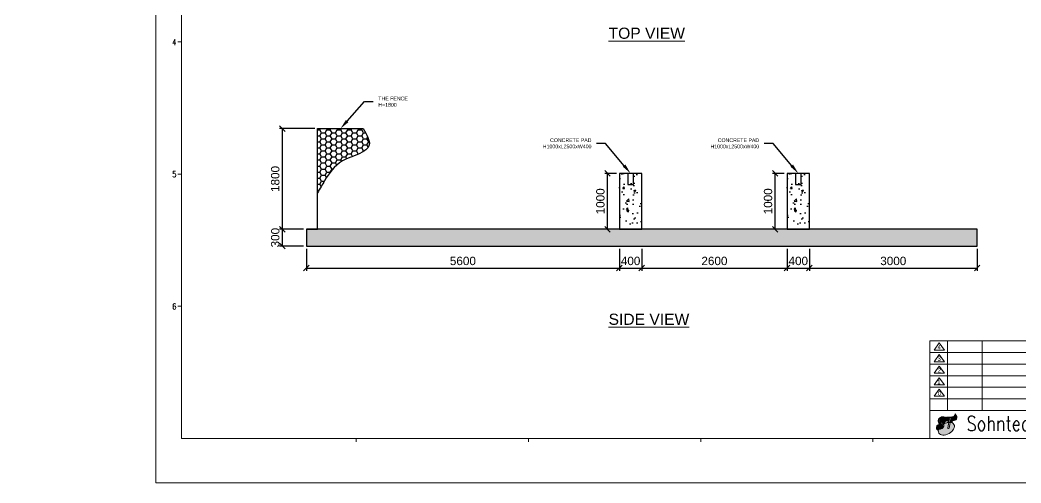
# Model space of a CAD drawing. Extents: x -1041800 to 1211622, y -13029 to 106851.
# Drawn here: x 70369 to 88278, y 87287 to 95569 of the extents above; entities that cross this region are included whole.
import ezdxf
from ezdxf import colors
from ezdxf.entities.mleader import LeaderData, LeaderLine
from ezdxf.enums import TextEntityAlignment as Align
from ezdxf.math import Vec2, Vec3

# ---------------------------------------------------------------- set-up
doc = ezdxf.new("R2010")
doc.units = 0
doc.header["$MEASUREMENT"] = 0
doc.layers.get('0').update_dxf_attribs({"lineweight": 5})
doc.layers.add('VAN', color=7, linetype='Continuous')
doc.styles.add('ROMANT', font='ROMANT', dxfattribs={"width": 0.8, "height": 3})
doc.styles.get("Standard").update_dxf_attribs({"font": 'arial.ttf'})
doc.styles.add('Style-ENGINEERING_2', font='ENGINEERING.shx')
doc.styles.add('TBOX', font='romans.shx', dxfattribs={"width": 0.75})
doc.dimstyles.new('TL100', dxfattribs={"dimscale": 0, "dimtxt": 200, "dimasz": 100, "dimexe": 50, "dimexo": 50, "dimgap": 50, "dimtad": 1, "dimdec": 0, "dimtxsty": 'Standard', "dimblk": 'OBLIQUE', "dimcen": 2.5, "dimclrd": 6, "dimclre": 6, "dimclrt": 3, "dimadec": 0, "dimazin": 0, "dimtfac": 1, "dimtdec": 0, "dimtmove": 0, "dimatfit": 3, "dimldrblk": 'OBLIQUE', "dimfxl": 1, "dimarcsym": 0})
pattern_1 = [(50, (-412392.5, -213941.18), (358.63009, -31.37607), [37.5, -412.5]), (355, (-412392.5, -213941.2), (-69.37567, 376.09607), [30, -330]), (100.451444, (-412362.6, -213943.8), (289.25442, 344.72), [31.8701, -350.57106]), (46.1842, (-412392.5, -213841.2), (533.62067, -82.75964), [56.25, -618.75]), (96.63564, (-412348, -213848.1), (467.33097, 487.0593), [47.80517, -525.8569]), (351.18416, (-412392.5, -213841.2), (467.33097, 487.0593), [45, -495]), (21, (-412342.5, -213866.18), (298.45353, -201.30945), [37.5, -412.5]), (326, (-412342.5, -213866.2), (121.65767, 362.57502), [30, -330]), (71.451445, (-412317.62, -213882.96), (420.11119, 161.26558), [31.8701, -350.57106]), (37.5, (-412392.49, -213941.18), (6.079928, 166.446927), [0, -326, 0, -335, 0, -331.25]), (7.5, (-412392.49, -213941.18), (131.53477, 197.205856), [0, -191, 0, -318.5, 0, -126.25]), (327.5, (-412503.99, -213941.18), (266.911218, -11.277436), [0, -125, 0, -390, 0, -517.5]), (317.5, (-412554, -213941.18), (291.593085, 50.05249), [0, -162.5, 0, -259, 0, -367.5])]

# ---------------------------------------------------------------- blocks, each defined once
blk = doc.blocks.new('A$C43E26FB3')
h = blk.add_hatch(color=5)
edge = h.paths.add_edge_path()
edge.add_ellipse((661, 424), major_axis=(505, 283), ratio=0.62369, start_angle=52.95588, end_angle=59.07497, ccw=False)
edge.add_line((824, 846), (867, 1081))
edge.add_line((867, 1081), (778, 1083))
edge.add_line((778, 1083), (723, 1081))
edge.add_line((723, 1081), (679, 1077))
edge.add_line((679, 1077), (653, 1062))
edge.add_line((653, 1062), (654, 1102))
edge.add_line((654, 1102), (647, 1116))
edge.add_line((647, 1116), (669, 1137))
edge.add_line((669, 1137), (698, 1142))
edge.add_line((698, 1142), (1047, 1143))
edge.add_line((1047, 1143), (1102, 1146))
edge.add_line((1102, 1146), (1149, 1154))
edge.add_line((1149, 1154), (1171, 1168))
edge.add_line((1171, 1168), (1193, 1188))
edge.add_line((1193, 1188), (1215, 1212))
edge.add_line((1215, 1212), (1228, 1237))
edge.add_line((1228, 1237), (1238, 1210))
edge.add_line((1238, 1210), (1238, 1189))
edge.add_line((1238, 1189), (1229, 1161))
edge.add_line((1229, 1161), (1212, 1134))
edge.add_line((1212, 1134), (1182, 1109))
edge.add_line((1182, 1109), (1153, 1094))
edge.add_line((1153, 1094), (1118, 1092))
edge.add_line((1118, 1092), (954, 1084))
edge.add_line((954, 1084), (913, 845))
edge.add_ellipse((661, 424), major_axis=(505, 283), ratio=0.62369, start_angle=26.39179, end_angle=42.57563, ccw=False)
edge.add_line((1035, 817), (1058, 957))
edge.add_line((1058, 957), (1134, 962))
edge.add_line((1134, 962), (1183, 968))
edge.add_line((1183, 968), (1234, 984))
edge.add_line((1234, 984), (1284, 1008))
edge.add_line((1284, 1008), (1303, 1033))
edge.add_line((1303, 1033), (1326, 1049))
edge.add_line((1326, 1049), (1344, 1085))
edge.add_line((1344, 1085), (1358, 1125))
edge.add_line((1358, 1125), (1360, 1159))
edge.add_line((1360, 1159), (1359, 1187))
edge.add_line((1359, 1187), (1350, 1225))
edge.add_line((1350, 1225), (1248, 1415))
edge.add_line((1248, 1415), (1216, 1329))
edge.add_line((1216, 1329), (1181, 1248))
edge.add_line((1181, 1248), (1131, 1211))
edge.add_line((1131, 1211), (1032, 1207))
edge.add_line((1032, 1207), (738, 1201))
edge.add_line((738, 1201), (692, 1201))
edge.add_line((692, 1201), (620, 1153))
edge.add_line((620, 1153), (619, 1155))
edge.add_line((619, 1155), (647, 1116))
edge.add_line((647, 1116), (654, 1102))
edge.add_line((654, 1102), (653, 1062))
edge.add_line((653, 1062), (643, 1029))
edge.add_line((643, 1029), (635, 987))
edge.add_line((635, 987), (588, 915))
edge.add_line((588, 915), (659, 932))
edge.add_line((659, 932), (723, 952))
edge.add_line((723, 952), (790, 952))
edge.add_line((790, 952), (769, 839))
h = blk.add_hatch(color=1)
edge = h.paths.add_edge_path()
edge.add_line((207, 734), (205, 737))
edge.add_line((205, 737), (111, 674))
edge.add_line((111, 674), (34, 617))
edge.add_line((34, 617), (0, 498))
edge.add_line((0, 498), (14, 429))
edge.add_line((14, 429), (45, 369))
edge.add_line((45, 369), (130, 308))
edge.add_ellipse((661, 424), major_axis=(505, 283), ratio=0.62369, start_angle=139.6286, end_angle=153.75666, ccw=False)
edge.add_line((162, 411), (139, 423))
edge.add_line((139, 423), (115, 439))
edge.add_line((115, 439), (92, 459))
edge.add_line((92, 459), (81, 484))
edge.add_line((81, 484), (69, 513))
edge.add_line((69, 513), (69, 537))
edge.add_line((69, 537), (79, 571))
edge.add_line((79, 571), (102, 595))
edge.add_line((102, 595), (122, 615))
edge.add_line((122, 615), (125, 589))
edge.add_line((125, 589), (125, 567))
edge.add_line((125, 567), (134, 536))
edge.add_line((134, 536), (148, 509))
edge.add_line((148, 509), (165, 490))
edge.add_line((165, 490), (180, 472))
edge.add_line((180, 472), (190, 464))
edge.add_ellipse((661, 424), major_axis=(505, 283), ratio=0.62369, start_angle=123.54948, end_angle=132.55439, ccw=False)
edge.add_line((235, 529), (207, 734))
h = blk.add_hatch(color=1)
edge = h.paths.add_edge_path()
edge.add_line((244, 828), (200, 891))
edge.add_line((200, 891), (184, 948))
edge.add_line((184, 948), (187, 994))
edge.add_line((187, 994), (198, 1029))
edge.add_line((198, 1029), (224, 1078))
edge.add_line((224, 1078), (268, 1118))
edge.add_line((268, 1118), (317, 1148))
edge.add_line((317, 1148), (362, 1158))
edge.add_line((362, 1158), (401, 1163))
edge.add_line((401, 1163), (448, 1163))
edge.add_line((448, 1163), (490, 1149))
edge.add_line((490, 1149), (520, 1130))
edge.add_line((520, 1130), (534, 1095))
edge.add_line((534, 1095), (525, 1071))
edge.add_line((525, 1071), (514, 1045))
edge.add_line((514, 1045), (485, 1087))
edge.add_line((485, 1087), (461, 1104))
edge.add_line((461, 1104), (427, 1118))
edge.add_line((427, 1118), (382, 1122))
edge.add_line((382, 1122), (346, 1114))
edge.add_line((346, 1114), (308, 1097))
edge.add_line((308, 1097), (284, 1071))
edge.add_line((284, 1071), (266, 1040))
edge.add_line((266, 1040), (260, 998))
edge.add_line((260, 998), (260, 963))
edge.add_line((260, 963), (276, 934))
edge.add_line((276, 934), (416, 789))
edge.add_line((416, 789), (458, 729))
edge.add_line((458, 729), (461, 725))
edge.add_ellipse((661, 424), major_axis=(505, 283), ratio=0.62369, start_angle=81.67819, end_angle=92.66639, ccw=False)
edge.add_line((559, 776), (468, 866))
edge.add_line((468, 866), (380, 954))
edge.add_line((380, 954), (386, 982))
edge.add_line((386, 982), (404, 1002))
edge.add_line((404, 1002), (433, 1002))
edge.add_line((433, 1002), (459, 980))
edge.add_line((459, 980), (535, 833))
edge.add_line((535, 833), (588, 915))
edge.add_line((588, 915), (635, 987))
edge.add_line((635, 987), (651, 1063))
edge.add_line((651, 1063), (654, 1102))
edge.add_line((654, 1102), (620, 1153))
edge.add_line((620, 1153), (577, 1195))
edge.add_line((577, 1195), (488, 1218))
edge.add_line((488, 1218), (416, 1221))
edge.add_line((416, 1221), (340, 1209))
edge.add_line((340, 1209), (269, 1180))
edge.add_line((269, 1180), (219, 1142))
edge.add_line((219, 1142), (170, 1096))
edge.add_line((170, 1096), (136, 1038))
edge.add_line((136, 1038), (123, 969))
edge.add_line((123, 969), (123, 919))
edge.add_line((123, 919), (135, 858))
edge.add_line((135, 858), (157, 802))
edge.add_line((157, 802), (206, 737))
edge.add_line((206, 737), (322, 622))
edge.add_ellipse((661, 424), major_axis=(505, 283), ratio=0.62369, start_angle=101.58934, end_angle=110.04529, ccw=False)
edge.add_line((387, 675), (372, 691))
edge.add_line((372, 691), (308, 754))
edge.add_line((308, 754), (244, 828))
h = blk.add_hatch(color=134)
edge = h.paths.add_edge_path()
edge.add_ellipse((661, 424), major_axis=(505, 283), ratio=0.62369, start_angle=153.75666, end_angle=386.39179)
edge.add_ellipse((661, 424), major_axis=(505, 283), ratio=0.62369, start_angle=26.39179, end_angle=42.57563)
edge.add_line((913, 845), (847, 462))
edge.add_line((847, 462), (809, 444))
edge.add_line((809, 444), (759, 438))
edge.add_line((759, 438), (756, 463))
edge.add_line((756, 463), (758, 481))
edge.add_line((758, 481), (824, 846))
edge.add_ellipse((661, 424), major_axis=(505, 283), ratio=0.62369, start_angle=52.95588, end_angle=59.07497)
edge.add_line((769, 839), (767, 827))
edge.add_line((767, 827), (711, 827))
edge.add_line((711, 827), (662, 810))
edge.add_line((662, 810), (612, 792))
edge.add_line((612, 792), (560, 775))
edge.add_line((560, 775), (559, 776))
edge.add_ellipse((661, 424), major_axis=(505, 283), ratio=0.62369, start_angle=81.67819, end_angle=92.66639)
edge.add_line((461, 725), (484, 692))
edge.add_line((484, 692), (492, 651))
edge.add_line((492, 651), (491, 622))
edge.add_line((491, 622), (491, 576))
edge.add_line((491, 576), (473, 535))
edge.add_line((473, 535), (444, 489))
edge.add_line((444, 489), (412, 462))
edge.add_line((412, 462), (375, 433))
edge.add_line((375, 433), (322, 413))
edge.add_line((322, 413), (272, 401))
edge.add_line((272, 401), (228, 402))
edge.add_line((228, 402), (181, 402))
edge.add_line((181, 402), (162, 411))
edge.add_ellipse((661, 424), major_axis=(505, 283), ratio=0.62369, start_angle=139.6286, end_angle=153.75666)
h = blk.add_hatch(color=134)
edge = h.paths.add_edge_path()
edge.add_line((423, 545), (428, 589))
edge.add_line((428, 589), (421, 622))
edge.add_line((421, 622), (403, 657))
edge.add_line((403, 657), (387, 675))
edge.add_ellipse((661, 424), major_axis=(505, 283), ratio=0.62369, start_angle=101.58934, end_angle=132.55439)
edge.add_line((190, 464), (201, 454))
edge.add_line((201, 454), (240, 454))
edge.add_line((240, 454), (270, 451))
edge.add_line((270, 451), (303, 455))
edge.add_line((303, 455), (332, 466))
edge.add_line((332, 466), (366, 482))
edge.add_line((366, 482), (405, 513))
edge.add_line((405, 513), (423, 545))
for p, q in [((206, 737), (322, 622)), ((206, 737), (241, 483)), ((323, 623), (387, 675))]:
    blk.add_line(p, q)
for points in [[(135, 305), (45, 369), (14, 429), (0, 498), (34, 617), (111, 674), (206, 737), (157, 802), (135, 858), (123, 919), (123, 969), (136, 1038), (170, 1096), (219, 1142), (269, 1180), (340, 1209), (416, 1221), (488, 1218), (577, 1195), (620, 1153), (620, 1153), (692, 1201), (738, 1201), (1032, 1207), (1131, 1211), (1181, 1248), (1216, 1329), (1248, 1415), (1350, 1225), (1359, 1187), (1360, 1159), (1358, 1125), (1344, 1085), (1326, 1049), (1303, 1033), (1284, 1008), (1234, 984), (1183, 968), (1134, 962), (1058, 957), (1033, 810), (1033, 810), (1033, 810), (1033, 810), (1033, 810), (1033, 810)], [(514, 1045), (525, 1071), (534, 1095), (520, 1130), (490, 1149), (448, 1163), (401, 1163), (362, 1158), (317, 1148), (268, 1118), (224, 1078), (198, 1029), (187, 994), (184, 948), (200, 891), (244, 828), (308, 754), (372, 691), (403, 657), (421, 622), (428, 589), (423, 545), (405, 513), (366, 482), (332, 466), (303, 455), (270, 451), (240, 454), (201, 454), (180, 472), (165, 490), (148, 509), (134, 536), (125, 567), (125, 589), (122, 615), (102, 595), (79, 571), (69, 537), (69, 513), (81, 484), (92, 459), (115, 439), (139, 423), (181, 402), (228, 402), (272, 401), (322, 413), (375, 433), (412, 462), (444, 489), (473, 535), (491, 576), (491, 622), (492, 651), (484, 692), (458, 729), (416, 789), (276, 934), (260, 963), (260, 998), (266, 1040), (284, 1071), (308, 1097), (346, 1114), (382, 1122), (427, 1118), (461, 1104), (485, 1087), (514, 1045)], [(766, 826), (790, 952), (723, 952), (659, 932), (588, 915), (535, 833), (459, 980), (433, 1002), (404, 1002), (386, 982), (380, 954), (468, 866), (560, 775), (612, 792), (662, 810), (711, 827), (767, 827)], [(620, 1153), (654, 1102), (651, 1063), (635, 987), (588, 915)], [(759, 438), (809, 444), (847, 462), (954, 1084), (1118, 1092), (1153, 1094), (1182, 1109), (1212, 1134), (1229, 1161), (1238, 1189), (1238, 1210), (1228, 1237), (1215, 1212), (1193, 1188), (1171, 1168), (1149, 1154), (1102, 1146), (1047, 1143), (698, 1142), (669, 1137), (647, 1116), (654, 1102), (653, 1062), (679, 1077), (723, 1081), (778, 1083), (867, 1081), (758, 481), (756, 463), (759, 438)]]:
    blk.add_lwpolyline(points)
at = {"color": 137}
blk.add_ellipse((661, 424), major_axis=(505, 283), ratio=0.62369, dxfattribs=at)
blk = doc.blocks.new('_Oblique')
at = {"color": 0, "linetype": 'ByBlock', "lineweight": -2}
blk.add_line((-0.5, -0.5), (0.5, 0.5), dxfattribs=at)
blk = doc.blocks.new('*D113')
at = {"layer": 'Defpoints', "color": 0, "transparency": 16777216}
for p in [(75493, 91525), (81093, 91525), (81093, 91131)]:
    blk.add_point(p, dxfattribs=at)
at = {"layer": 'VAN', "color": 6, "lineweight": -2, "transparency": 16777216}
for p, q in [((75493, 91475), (75493, 91081)), ((81093, 91475), (81093, 91081)), ((75493, 91131), (81093, 91131))]:
    blk.add_line(p, q, dxfattribs=at)
at = {"layer": 'VAN', "color": 6, "lineweight": -2, "transparency": 16777216, "xscale": 100, "yscale": 100, "zscale": 100, "rotation": 180}
blk.add_blockref('_Oblique', (75493, 91131), dxfattribs=at)
at = {"layer": 'VAN', "color": 6, "lineweight": -2, "transparency": 16777216, "xscale": 100, "yscale": 100, "zscale": 100}
blk.add_blockref('_Oblique', (81093, 91131), dxfattribs=at)
at = {"layer": 'VAN', "color": 3, "transparency": 16777216, "insert": (78293, 91258), "char_height": 150, "attachment_point": 5}
blk.add_mtext('5600', dxfattribs=at)
blk = doc.blocks.new('*D99')
at = {"layer": 'Defpoints', "color": 0, "transparency": 16777216}
for p in [(81093, 91525), (81493, 91525), (81493, 91131)]:
    blk.add_point(p, dxfattribs=at)
at = {"layer": 'VAN', "color": 6, "lineweight": -2, "transparency": 16777216}
for p, q in [((81093, 91475), (81093, 91081)), ((81493, 91475), (81493, 91081)), ((81093, 91131), (81493, 91131))]:
    blk.add_line(p, q, dxfattribs=at)
at = {"layer": 'VAN', "color": 6, "lineweight": -2, "transparency": 16777216, "xscale": 100, "yscale": 100, "zscale": 100, "rotation": 180}
blk.add_blockref('_Oblique', (81093, 91131), dxfattribs=at)
at = {"layer": 'VAN', "color": 6, "lineweight": -2, "transparency": 16777216, "xscale": 100, "yscale": 100, "zscale": 100}
blk.add_blockref('_Oblique', (81493, 91131), dxfattribs=at)
at = {"layer": 'VAN', "color": 3, "transparency": 16777216, "insert": (81293, 91258), "char_height": 150, "attachment_point": 5}
blk.add_mtext('400', dxfattribs=at)
blk = doc.blocks.new('*D114')
at = {"layer": 'Defpoints', "color": 0, "transparency": 16777216}
for p in [(80880, 92825), (81093, 92825), (81093, 91825)]:
    blk.add_point(p, dxfattribs=at)
at = {"layer": 'VAN', "color": 6, "lineweight": -2, "transparency": 16777216}
for p, q in [((81043, 92825), (80830, 92825)), ((80880, 91825), (80880, 92825)), ((81043, 91825), (80830, 91825))]:
    blk.add_line(p, q, dxfattribs=at)
at = {"layer": 'VAN', "color": 6, "lineweight": -2, "transparency": 16777216, "xscale": 100, "yscale": 100, "zscale": 100}
for p, rotation in [((80880, 92825), 90), ((80880, 91825), 270)]:
    blk.add_blockref('_Oblique', p, dxfattribs=dict(at, rotation=rotation))
at = {"layer": 'VAN', "color": 3, "transparency": 16777216, "insert": (80753, 92325), "char_height": 150, "attachment_point": 5, "rotation": 90}
blk.add_mtext('1000', dxfattribs=at)
blk = doc.blocks.new('*D115')
at = {"layer": 'Defpoints', "color": 0, "transparency": 16777216}
for p in [(83880, 92825), (84093, 92825), (84093, 91825)]:
    blk.add_point(p, dxfattribs=at)
at = {"layer": 'VAN', "color": 6, "lineweight": -2, "transparency": 16777216}
for p, q in [((84043, 92825), (83830, 92825)), ((83880, 91825), (83880, 92825)), ((84043, 91825), (83830, 91825))]:
    blk.add_line(p, q, dxfattribs=at)
at = {"layer": 'VAN', "color": 6, "lineweight": -2, "transparency": 16777216, "xscale": 100, "yscale": 100, "zscale": 100}
for p, rotation in [((83880, 92825), 90), ((83880, 91825), 270)]:
    blk.add_blockref('_Oblique', p, dxfattribs=dict(at, rotation=rotation))
at = {"layer": 'VAN', "color": 3, "transparency": 16777216, "insert": (83753, 92325), "char_height": 150, "attachment_point": 5, "rotation": 90}
blk.add_mtext('1000', dxfattribs=at)
blk = doc.blocks.new('*D116')
at = {"layer": 'Defpoints', "color": 0, "transparency": 16777216}
for p in [(81493, 91525), (84093, 91525), (84093, 91131)]:
    blk.add_point(p, dxfattribs=at)
at = {"layer": 'VAN', "color": 6, "lineweight": -2, "transparency": 16777216}
for p, q in [((81493, 91475), (81493, 91081)), ((84093, 91475), (84093, 91081)), ((81493, 91131), (84093, 91131))]:
    blk.add_line(p, q, dxfattribs=at)
at = {"layer": 'VAN', "color": 6, "lineweight": -2, "transparency": 16777216, "xscale": 100, "yscale": 100, "zscale": 100, "rotation": 180}
blk.add_blockref('_Oblique', (81493, 91131), dxfattribs=at)
at = {"layer": 'VAN', "color": 6, "lineweight": -2, "transparency": 16777216, "xscale": 100, "yscale": 100, "zscale": 100}
blk.add_blockref('_Oblique', (84093, 91131), dxfattribs=at)
at = {"layer": 'VAN', "color": 3, "transparency": 16777216, "insert": (82793, 91258), "char_height": 150, "attachment_point": 5}
blk.add_mtext('2600', dxfattribs=at)
blk = doc.blocks.new('*D100')
at = {"layer": 'Defpoints', "color": 0, "transparency": 16777216}
for p in [(84093, 91525), (84493, 91525), (84493, 91131)]:
    blk.add_point(p, dxfattribs=at)
at = {"layer": 'VAN', "color": 6, "lineweight": -2, "transparency": 16777216}
for p, q in [((84093, 91475), (84093, 91081)), ((84493, 91475), (84493, 91081)), ((84093, 91131), (84493, 91131))]:
    blk.add_line(p, q, dxfattribs=at)
at = {"layer": 'VAN', "color": 6, "lineweight": -2, "transparency": 16777216, "xscale": 100, "yscale": 100, "zscale": 100, "rotation": 180}
blk.add_blockref('_Oblique', (84093, 91131), dxfattribs=at)
at = {"layer": 'VAN', "color": 6, "lineweight": -2, "transparency": 16777216, "xscale": 100, "yscale": 100, "zscale": 100}
blk.add_blockref('_Oblique', (84493, 91131), dxfattribs=at)
at = {"layer": 'VAN', "color": 3, "transparency": 16777216, "insert": (84293, 91258), "char_height": 150, "attachment_point": 5}
blk.add_mtext('400', dxfattribs=at)
blk = doc.blocks.new('*D117')
at = {"layer": 'Defpoints', "color": 0, "transparency": 16777216}
for p in [(84493, 91525), (87493, 91525), (87493, 91131)]:
    blk.add_point(p, dxfattribs=at)
at = {"layer": 'VAN', "color": 6, "lineweight": -2, "transparency": 16777216}
for p, q in [((84493, 91475), (84493, 91081)), ((87493, 91475), (87493, 91081)), ((84493, 91131), (87493, 91131))]:
    blk.add_line(p, q, dxfattribs=at)
at = {"layer": 'VAN', "color": 6, "lineweight": -2, "transparency": 16777216, "xscale": 100, "yscale": 100, "zscale": 100, "rotation": 180}
blk.add_blockref('_Oblique', (84493, 91131), dxfattribs=at)
at = {"layer": 'VAN', "color": 6, "lineweight": -2, "transparency": 16777216, "xscale": 100, "yscale": 100, "zscale": 100}
blk.add_blockref('_Oblique', (87493, 91131), dxfattribs=at)
at = {"layer": 'VAN', "color": 3, "transparency": 16777216, "insert": (85993, 91258), "char_height": 150, "attachment_point": 5}
blk.add_mtext('3000', dxfattribs=at)
blk = doc.blocks.new('*D122')
at = {"layer": 'Defpoints', "color": 0, "transparency": 16777216}
for p in [(75063, 91825), (75493, 91825), (75493, 91525)]:
    blk.add_point(p, dxfattribs=at)
at = {"layer": 'VAN', "color": 6, "lineweight": -2, "transparency": 16777216}
for p, q in [((75443, 91825), (75013, 91825)), ((75063, 91525), (75063, 91825)), ((75443, 91525), (75013, 91525))]:
    blk.add_line(p, q, dxfattribs=at)
at = {"layer": 'VAN', "color": 6, "lineweight": -2, "transparency": 16777216, "xscale": 100, "yscale": 100, "zscale": 100}
for p, rotation in [((75063, 91825), 90), ((75063, 91525), 270)]:
    blk.add_blockref('_Oblique', p, dxfattribs=dict(at, rotation=rotation))
at = {"layer": 'VAN', "color": 3, "transparency": 16777216, "insert": (74936, 91675), "char_height": 150, "attachment_point": 5, "rotation": 90}
blk.add_mtext('300', dxfattribs=at)
blk = doc.blocks.new('*D123')
at = {"layer": 'Defpoints', "color": 0, "transparency": 16777216}
for p in [(75063, 93625), (75693, 93625), (75493, 91825)]:
    blk.add_point(p, dxfattribs=at)
at = {"layer": 'VAN', "color": 6, "lineweight": -2, "transparency": 16777216}
for p, q in [((75643, 93625), (75013, 93625)), ((75063, 91825), (75063, 93625)), ((75443, 91825), (75013, 91825))]:
    blk.add_line(p, q, dxfattribs=at)
at = {"layer": 'VAN', "color": 6, "lineweight": -2, "transparency": 16777216, "xscale": 100, "yscale": 100, "zscale": 100}
for p, rotation in [((75063, 93625), 90), ((75063, 91825), 270)]:
    blk.add_blockref('_Oblique', p, dxfattribs=dict(at, rotation=rotation))
at = {"layer": 'VAN', "color": 3, "transparency": 16777216, "insert": (74936, 92725), "char_height": 150, "attachment_point": 5, "rotation": 90}
blk.add_mtext('1800', dxfattribs=at)

msp = doc.modelspace()

# ---------------------------------------------------------------- hatches: boundary and pattern name
at = {"layer": 'VAN'}
h = msp.add_hatch(dxfattribs=at)
h.set_pattern_fill('HONEY', color=0, scale=500)
h.set_pattern_definition([(0, (-412392.49, -213941.18), (93.75, 54.1265877), [62.5, -125]), (120, (-412392.49, -213941.18), (-93.75, 54.1265877), [62.5, -125]), (60, (-412392.49, -213941.18), (2e-14, 108.2531755), [-125, 62.5])])
edge = h.paths.add_edge_path()
edge.add_line((75693.2, 93625.2), (75693.2, 92479.4))
edge.add_spline(control_points=[(75693.2, 92479.4), (75734.5, 92550.6), (75856.6, 92761), (76085.1, 93112.1), (76740.8, 93219.4), (76572, 93518), (76511.4, 93625.2)], knot_values=[0, 0, 0, 0, 246.3739845, 727.71001, 1282.3576372, 1592.9031159, 1592.9031159, 1592.9031159, 1592.9031159], degree=3, periodic=0)
edge.add_line((76511.4, 93625.2), (75693.2, 93625.2))
h = msp.add_hatch(dxfattribs=at)
h.set_pattern_fill('AR-CONC', color=0, scale=50)
h.set_pattern_definition(pattern_1)
h.paths.add_polyline_path([(81493.3, 92825.2), (81093.3, 92825.2), (81093.3, 91825.2), (81493.3, 91825.2)])
h = msp.add_hatch(dxfattribs=at)
h.set_pattern_fill('AR-CONC', color=0, scale=50)
h.set_pattern_definition([(50, (-409392.5, -213941.18), (358.63009, -31.37607), [37.5, -412.5]), (355, (-409392.5, -213941.2), (-69.37567, 376.09607), [30, -330]), (100.451444, (-409362.6, -213943.8), (289.25442, 344.72), [31.8701, -350.57106]), (46.1842, (-409392.5, -213841.2), (533.62067, -82.75964), [56.25, -618.75]), (96.63564, (-409348, -213848.1), (467.33097, 487.0593), [47.80517, -525.8569]), (351.18416, (-409392.5, -213841.2), (467.33097, 487.0593), [45, -495]), (21, (-409342.5, -213866.18), (298.45353, -201.30945), [37.5, -412.5]), (326, (-409342.5, -213866.2), (121.65767, 362.57502), [30, -330]), (71.451445, (-409317.62, -213882.96), (420.11119, 161.26558), [31.8701, -350.57106]), (37.5, (-409392.49, -213941.18), (6.079928, 166.446927), [0, -326, 0, -335, 0, -331.25]), (7.5, (-409392.49, -213941.18), (131.53477, 197.205856), [0, -191, 0, -318.5, 0, -126.25]), (327.5, (-409503.99, -213941.18), (266.911218, -11.277436), [0, -125, 0, -390, 0, -517.5]), (317.5, (-409554, -213941.18), (291.59308, 50.05249), [0, -162.5, 0, -259, 0, -367.5])])
h.paths.add_polyline_path([(84493.3, 92825.2), (84093.3, 92825.2), (84093.3, 91825.2), (84493.3, 91825.2)])
h = msp.add_hatch(dxfattribs=at)
h.set_pattern_fill('AR-CONC', color=0, scale=50)
h.set_pattern_definition(pattern_1)
h.paths.add_polyline_path([(87493.2, 91525.2), (87493.2, 91825.2), (75493.2, 91825.2), (75493.2, 91525.2)])

# ---------------------------------------------------------------- linework, layer by layer
at = {"linetype": 'Continuous'}
for p, q in [((73256.1, 95177), (73194.5, 95177)), ((73256.1, 92811.9), (73194.5, 92811.9)), ((73256.1, 90446.8), (73194.5, 90446.8)), ((91576.9, 89830.6), (86648.5, 89830.6)), ((86648.5, 88081.7), (86648.5, 89830.6)), ((86722.6, 89665.4), (86815.9, 89793.4)), ((86815.9, 89793.4), (86909.9, 89665.4)), ((86960.8, 88581.4), (86960.8, 89830.6)), ((87585.4, 88581.4), (87585.4, 89830.6)), ((91576.9, 89622.3), (86648.5, 89622.3)), ((86722.6, 89665.4), (86909.9, 89665.4)), ((86722.6, 89456.1), (86815.9, 89584.2)), ((86815.9, 89584.2), (86909.9, 89456.1)), ((91576.9, 89414.3), (86648.5, 89414.3)), ((86722.6, 89456.1), (86909.9, 89456.1)), ((86722.6, 89249.1), (86815.9, 89377.1)), ((86815.9, 89377.1), (86909.9, 89249.1)), ((91576.9, 89206), (86648.5, 89206)), ((86722.6, 89249.1), (86909.9, 89249.1)), ((86722.6, 89039.8), (86815.9, 89167.9)), ((86722.6, 89039.8), (86909.9, 89039.8)), ((86815.9, 89167.9), (86909.9, 89039.8)), ((91576.9, 88997.7), (86648.5, 88997.7)), ((86722.6, 88839.3), (86815.9, 88967.4)), ((86722.6, 88839.3), (86909.9, 88839.3)), ((86815.9, 88967.4), (86909.9, 88839.3)), ((91576.9, 88789.7), (86648.5, 88789.7)), ((91576.9, 88581.4), (86648.5, 88581.4)), ((76384, 88081.7), (76384, 88020.1)), ((79465.7, 88081.7), (79465.7, 88020.1)), ((82547.3, 88081.7), (82547.3, 88020.1)), ((85629, 88081.7), (85629, 88020.1))]:
    msp.add_line(p, q, dxfattribs=at)
msp.add_lwpolyline([(72798.6, 87286.6), (98459.4, 87286.6), (98459.4, 105432.4), (72798.6, 105432.4)], close=True, dxfattribs=at)
at = {"color": 2, "linetype": 'Continuous'}
msp.add_lwpolyline([(73256.1, 104637.3), (97917.4, 104637.3), (97917.4, 88081.7), (73256.1, 88081.7), (73256.1, 104637.3), (75730.7, 104637.3)], dxfattribs=at)
at = {"layer": 'VAN', "color": 0}
for p, q in [((75693.2, 91825.2), (75693.2, 93625.2)), ((75693.2, 93625.2), (76511.4, 93625.2)), ((75493.2, 91825.2), (75693.2, 91825.2))]:
    msp.add_line(p, q, dxfattribs=at)
for points in [[(81093.3, 91825.2), (81493.3, 91825.2), (81493.3, 92825.2), (81093.3, 92825.2)], [(81243.3, 92625.2), (81343.3, 92625.2), (81343.3, 92825.2), (81243.3, 92825.2)], [(84093.3, 91825.2), (84493.3, 91825.2), (84493.3, 92825.2), (84093.3, 92825.2)], [(84243.3, 92625.2), (84343.3, 92625.2), (84343.3, 92825.2), (84243.3, 92825.2)], [(75493.2, 91525.2), (87493.2, 91525.2), (87493.2, 91825.2), (75493.2, 91825.2)]]:
    msp.add_lwpolyline(points, close=True, dxfattribs=at)
msp.add_spline([(76511.4, 93625.2), (76617.1, 93333.2), (76141.1, 93048.6), (75818, 92691.8), (75693.2, 92479.4)], degree=3, dxfattribs=at)

# ---------------------------------------------------------------- block references
at = {"xscale": 0.2700000000000001, "yscale": 0.2700000000000001, "zscale": 0.2700000000000001}
msp.add_blockref('A$C43E26FB3', (86764, 88142.3), dxfattribs=at)

# ---------------------------------------------------------------- texts
at = {"linetype": 'Continuous', "style": 'TBOX', "width": 0.75}
for s, p in [('4', (73094.1, 95120.5)), ('5', (73094.1, 92755.4)), ('6', (73094.1, 90390.3))]:
    msp.add_text(s, height=107.9, dxfattribs=at).set_placement(p)
at = {"linetype": 'Continuous', "style": 'Style-ENGINEERING_2', "width": 0.799986}
for s, p in [('4', (86814.8, 89717.8)), ('3', (86814.8, 89509.2)), ('2', (86818.2, 89302.2)), ('1', (86808.5, 89092.9)), ('0', (86817.3, 88890.9))]:
    msp.add_text(s, height=78.1, dxfattribs=at).set_placement(p, align=Align.MIDDLE_CENTER)
at = {"color": 4, "linetype": 'Continuous', "style": 'ROMANT', "width": 0.8}
msp.add_text('Sohntech Vietnam Co.,', height=264.754, dxfattribs=at).set_placement((87303.6, 88219))
at = {"char_height": 200, "width": 6399.139, "attachment_point": 1}
for s, insert in [('{\\LTOP VIEW}', (80899.8, 95432.3)), ('{\\LSIDE VIEW}', (80899.8, 90315.6))]:
    msp.add_mtext(s, dxfattribs=dict(at, insert=insert))

# ---------------------------------------------------------------- dimensions: what is measured, and where the dimension line sits
at = {"layer": 'VAN', "color": 0}
for base, p1, p2, picture, middle in [((75062.9, 93625.2), (75493.2, 91825.2), (75693.2, 93625.2), '*D123', (74936.4, 92725.2)), ((80879.7, 92825.2), (81093.3, 91825.2), (81093.3, 92825.2), '*D114', (80753.1, 92325.2)), ((83879.7, 92825.2), (84093.3, 91825.2), (84093.3, 92825.2), '*D115', (83753.1, 92325.2))]:
    dim = msp.add_linear_dim(base=base, p1=p1, p2=p2, angle=90, dimstyle='TL100', override={"dimscale": 1, "dimtxt": 150}, dxfattribs=at)
    dim.commit()
    dim.dimension.update_dxf_attribs({"geometry": picture, "text_midpoint": middle})
dim = msp.add_linear_dim(base=(75062.9, 91825.2), p1=(75493.2, 91525.2), p2=(75493.2, 91825.2), angle=90, dimstyle='TL100', override={"dimscale": 1, "dimtxt": 150}, dxfattribs=at)
dim.commit()
dim.dimension.update_dxf_attribs({"geometry": '*D122', "text_midpoint": (75062.9, 91675.2), "dimtype": 160})
for base, p1, p2, picture, middle in [((81093.3, 91131.1), (75493.2, 91525.2), (81093.3, 91525.2), '*D113', (78293.2, 91257.7)), ((84093.3, 91131.1), (81493.2, 91525.2), (84093.3, 91525.2), '*D116', (82793.2, 91257.7)), ((87493.2, 91131.1), (84493.3, 91525.2), (87493.2, 91525.2), '*D117', (85993.2, 91257.8))]:
    dim = msp.add_linear_dim(base=base, p1=p1, p2=p2, dimstyle='TL100', override={"dimscale": 1, "dimtxt": 150}, dxfattribs=at)
    dim.commit()
    dim.dimension.update_dxf_attribs({"geometry": picture, "text_midpoint": middle})
for base, p1, p2, picture, middle in [((81493.3, 91131.1), (81093.3, 91525.2), (81493.3, 91525.2), '*D99', (81293.3, 91131.1)), ((84493.3, 91131.1), (84093.3, 91525.2), (84493.3, 91525.2), '*D100', (84293.3, 91131.1))]:
    dim = msp.add_linear_dim(base=base, p1=p1, p2=p2, dimstyle='TL100', override={"dimscale": 1, "dimtxt": 150}, dxfattribs=at)
    dim.commit()
    dim.dimension.update_dxf_attribs({"geometry": picture, "text_midpoint": middle, "dimtype": 160})

# ---------------------------------------------------------------- leaders
ml = msp.add_multileader_mtext('Standard')
ml.set_content('THE FENCE\\PH=1800', color=256)
ml.set_leader_properties()
ml.build(insert=Vec2(0, 0))
ml.multileader.update_dxf_attribs({"text_left_attachment_type": 2, "text_right_attachment_type": 2, "dogleg_length": 0.36, "arrow_head_size": 180, "scale": 1000})
ctx = ml.context
ctx.base_point, ctx.scale, ctx.char_height, ctx.arrow_head_size, ctx.landing_gap_size, ctx.plane_origin = Vec3(76690, 94108), 1000, 66.67, 180, 90, Vec3(85624.6, 95623.5)
ctx.left_attachment, ctx.right_attachment = 2, 2
notes = []
notes.append((ctx, [(1, (1, 1, 0), (76531.2, 94108), (1, 0), 158.8, [(0, [(76102.3, 93625.2)], 0, [])])]))
ctx.mtext.insert, ctx.mtext.width, ctx.mtext.flow_direction = Vec3(76780, 94197.5), 622.587, 5
ml = msp.add_multileader_mtext('Standard')
ml.set_content('CONCRETE PAD\\PH1000xL2500xW400', color=256)
ml.set_leader_properties()
ml.build(insert=Vec2(0, 0))
ml.multileader.update_dxf_attribs({"text_left_attachment_type": 2, "text_right_attachment_type": 2, "dogleg_length": 0.36, "arrow_head_size": 180, "scale": 1000})
ctx = ml.context
ctx.base_point, ctx.scale, ctx.char_height, ctx.arrow_head_size, ctx.landing_gap_size, ctx.plane_origin = Vec3(79644.9, 93362.2), 1000, 66.667, 180, 90, Vec3(88703.7, 93510.4)
ctx.left_attachment, ctx.right_attachment, ctx.text_align_type = 2, 2, 2
notes.append((ctx, [(0, (1, 1, 0), (80841.6, 93362.2), (-1, 0), 158.8, [(0, [(81293.3, 92825.2)], 0, [])])]))
ctx.mtext.insert, ctx.mtext.width, ctx.mtext.alignment, ctx.mtext.flow_direction = Vec3(80592.8, 93451.9), 1100.105, 3, 5
ml = msp.add_multileader_mtext('Standard')
ml.set_content('CONCRETE PAD\\PH1000xL2500xW400', color=256)
ml.set_leader_properties()
ml.build(insert=Vec2(0, 0))
ml.multileader.update_dxf_attribs({"text_left_attachment_type": 2, "text_right_attachment_type": 2, "dogleg_length": 0.36, "arrow_head_size": 180, "scale": 1000})
ctx = ml.context
ctx.base_point, ctx.scale, ctx.char_height, ctx.arrow_head_size, ctx.landing_gap_size, ctx.plane_origin = Vec3(82644.9, 93362.2), 1000, 66.667, 180, 90, Vec3(91703.7, 93510.4)
ctx.left_attachment, ctx.right_attachment, ctx.text_align_type = 2, 2, 2
notes.append((ctx, [(0, (1, 1, 0), (83841.6, 93362.2), (-1, 0), 158.8, [(0, [(84293.3, 92825.2)], 0, [])])]))
ctx.mtext.insert, ctx.mtext.width, ctx.mtext.alignment, ctx.mtext.flow_direction = Vec3(83592.8, 93451.9), 1100.105, 3, 5
for ctx, leaders in notes:
    for number, flags, end, landing, length, lines in leaders:
        leader = LeaderData()
        leader.index, (leader.has_last_leader_line, leader.has_dogleg_vector, leader.attachment_direction) = number, flags
        leader.last_leader_point, leader.dogleg_vector, leader.dogleg_length = Vec3(end), Vec3(landing), length
        for number, points, colour, breaks in lines:
            line = LeaderLine()
            line.index, line.vertices, line.color, line.breaks = number, Vec3.list(points), colors.encode_raw_color(colour), breaks
            leader.lines.append(line)
        ctx.leaders.append(leader)

doc.saveas('drawing.dxf')
